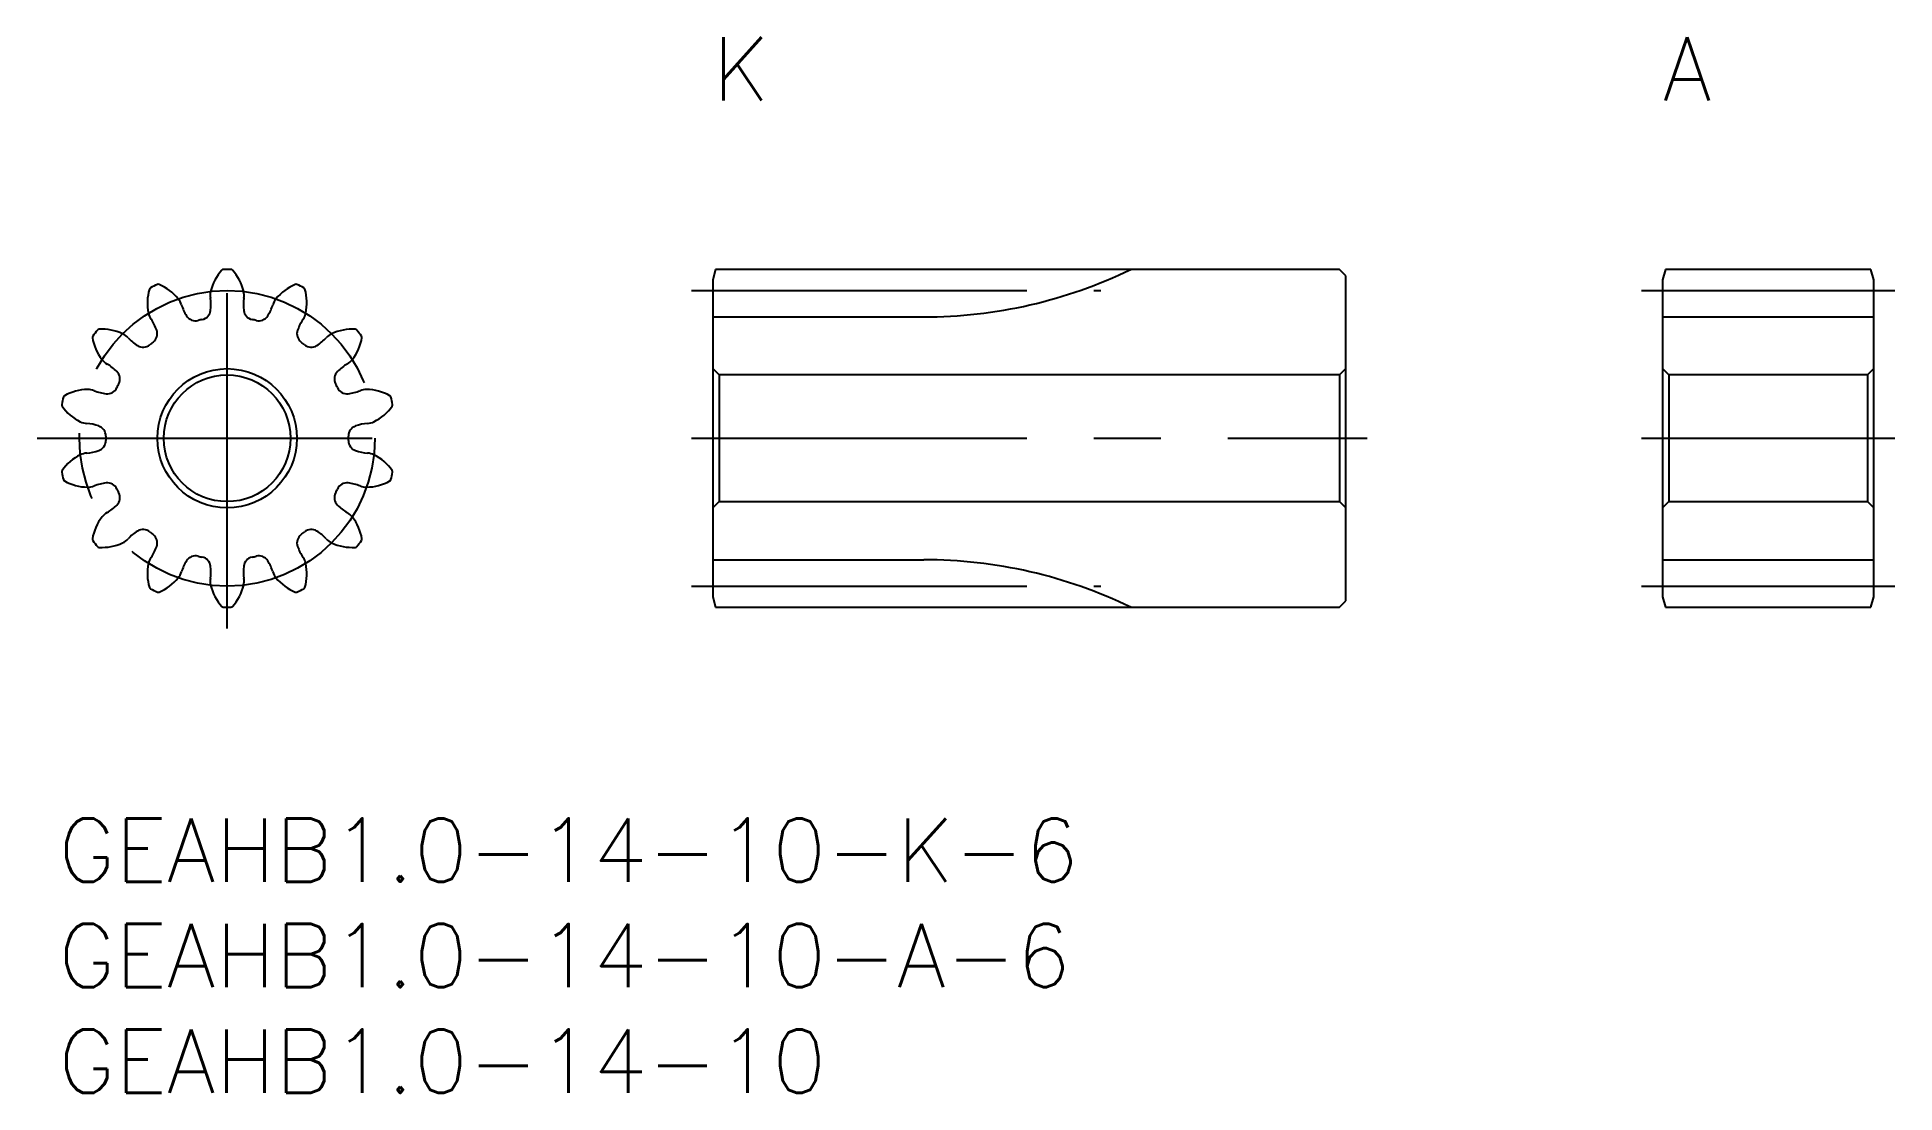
# Model space of a CAD drawing. Extents: x -1 to 87, y -13 to 37.
import ezdxf

# ---------------------------------------------------------------- set-up
doc = ezdxf.new("R2010")
doc.units = 0
doc.header["$LTSCALE"] = 0.5
doc.linetypes.add('CENTER', pattern=[50.8, 31.75, -6.35, 6.35, -6.35])
for name, color, linetype in [('MSM_CENTER', 1, 'CENTER'), ('MSM_CONTINUOUS', 7, 'CONTINUOUS'), ('MSM_PART_NUMBER', 7, 'CONTINUOUS')]:
    doc.layers.add(name, color=color, linetype=linetype)
doc.styles.get("Standard").update_dxf_attribs({"font": 'txt.shx', "height": 1, "bigfont": 'bigfont.shx'})

# ---------------------------------------------------------------- blocks, each defined once
blk = doc.blocks.new('*U3')
at = {"layer": 'MSM_PART_NUMBER'}
blk.add_text('GEAHB1.0-14-10-A-6', height=3, dxfattribs=at).set_placement((0, -8))
blk = doc.blocks.new('*U4')
at = {"layer": 'MSM_PART_NUMBER'}
blk.add_text('GEAHB1.0-14-10-K-6', height=3, dxfattribs=at).set_placement((0, -3))
blk = doc.blocks.new('*U5')
at = {"layer": 'MSM_PART_NUMBER'}
blk.add_text('K', height=3, dxfattribs=at).set_placement((31, 34))
blk = doc.blocks.new('*U6')
at = {"layer": 'MSM_PART_NUMBER'}
blk.add_text('A', height=3, dxfattribs=at).set_placement((76, 34))
blk = doc.blocks.new('*U7')
at = {"layer": 'MSM_PART_NUMBER'}
blk.add_text('GEAHB1.0-14-10', height=3, dxfattribs=at).set_placement((0, -13))

msp = doc.modelspace()

# ---------------------------------------------------------------- linework, layer by layer
at = {"layer": 'MSM_CENTER'}
for p, q in [((8, 9), (8, 27)), ((30, 25), (49.395, 25)), ((75, 25), (87, 25)), ((-1, 18), (17, 18)), ((30, 18), (62, 18)), ((75, 18), (87, 18)), ((30, 11), (49.395, 11)), ((75, 11), (87, 11))]:
    msp.add_line(p, q, dxfattribs=at)
msp.add_circle((8, 18), 7, dxfattribs=at)
at = {"layer": 'MSM_CONTINUOUS'}
for p, q in [((31.134, 26), (31, 25.5)), ((60.7, 26), (31.134, 26)), ((61, 25.7), (60.7, 26)), ((61, 10.3), (61, 25.7)), ((76.134, 26), (76, 25.5)), ((85.866, 26), (76.134, 26)), ((86, 25.5), (85.866, 26)), ((31, 25.5), (31, 10.5)), ((76, 25.5), (76, 10.5)), ((86, 10.5), (86, 25.5)), ((31, 23.75), (41, 23.75)), ((76, 23.75), (86, 23.75)), ((31, 21.3), (31.3, 21)), ((60.7, 21), (61, 21.3)), ((76, 21.3), (76.3, 21)), ((85.7, 21), (86, 21.3)), ((31.3, 21), (31.3, 15)), ((60.7, 21), (31.3, 21)), ((60.7, 21), (60.7, 15)), ((76.3, 21), (76.3, 15)), ((85.7, 21), (76.3, 21)), ((85.7, 21), (85.7, 15)), ((31.3, 15), (31, 14.7)), ((31.3, 15), (60.7, 15)), ((61, 14.7), (60.7, 15)), ((76.3, 15), (76, 14.7)), ((76.3, 15), (85.7, 15)), ((86, 14.7), (85.7, 15)), ((31, 12.25), (41, 12.25)), ((76, 12.25), (86, 12.25)), ((31, 10.5), (31.134, 10)), ((31.134, 10), (60.7, 10)), ((60.7, 10), (61, 10.3)), ((76, 10.5), (76.134, 10)), ((76.134, 10), (85.866, 10)), ((85.866, 10), (86, 10.5))]:
    msp.add_line(p, q, dxfattribs=at)
for radius in [3.3, 3]:
    msp.add_circle((8, 18), radius, dxfattribs=at)
for centre, radius, start, end in [((9.484, 24.408), 2.333, 138.16845, 166.42857), ((7.82, 25.898), 0.1, 91.30308, 138.16845), ((8, 18), 8, 88.69699, 91.30302), ((8.18, 25.898), 0.1, 41.83155, 88.69699), ((6.516, 24.408), 2.333, 13.57143, 41.83155), ((41, 46.25), 22.5, 270, 295.84193), ((6.557, 24.418), 2.333, 163.88273, 192.14286), ((4.411, 25.038), 0.1, 117.01737, 163.88273), ((8, 18), 8, 114.41127, 117.0173), ((4.735, 25.194), 0.1, 67.54584, 114.41127), ((3.882, 23.13), 2.333, 39.28571, 67.54584), ((8, 24.767), 0.806, 166.42852, 188.95421), ((5.076, 24.306), 2.154, 353.44683, 8.95424), ((10.924, 24.306), 2.154, 171.04576, 186.55317), ((8, 24.767), 0.806, 351.04579, 13.57147), ((12.118, 23.13), 2.333, 112.45416, 140.71429), ((11.265, 25.194), 0.1, 65.58873, 112.45416), ((8, 18), 8, 62.9827, 65.58873), ((11.589, 25.038), 0.1, 16.11727, 62.98271), ((9.443, 24.418), 2.333, 347.85715, 16.11727), ((5.064, 24.097), 0.806, 192.14281, 214.6685), ((5.064, 24.097), 0.806, 16.76008, 39.28576), ((7.898, 24.95), 2.154, 196.76004, 212.26746), ((6.5, 24.067), 0.5, 212.26745, 283.88718), ((6.719, 24.117), 0.5, 281.82711, 353.44684), ((9.281, 24.117), 0.5, 186.55316, 258.17289), ((9.5, 24.067), 0.5, 256.11282, 327.73255), ((8.102, 24.95), 2.154, 327.73254, 343.23996), ((10.936, 24.097), 0.806, 140.71424, 163.23992), ((10.936, 24.097), 0.806, 325.3315, 347.85719), ((8, 18), 8, 140.12556, 142.73159), ((1.937, 23.065), 0.1, 93.26012, 140.12556), ((2.064, 20.835), 2.333, 65, 93.26012), ((2.71, 22.219), 0.806, 42.47436, 65.00005), ((2.629, 22.413), 2.154, 19.16112, 34.66853), ((4.192, 22.956), 0.5, 307.54139, 19.16112), ((8, 18), 5.75, 101.82711, 103.88718), ((8, 18), 5.75, 76.11282, 78.17289), ((11.808, 22.956), 0.5, 160.83888, 232.45861), ((13.371, 22.413), 2.154, 145.33147, 160.83888), ((13.29, 22.219), 0.806, 114.99995, 137.52564), ((13.936, 20.835), 2.333, 86.73988, 115), ((14.063, 23.065), 0.1, 39.87444, 86.73988), ((8, 18), 8, 37.26841, 39.87444), ((1.713, 22.784), 0.1, 142.73165, 189.59702), ((3.915, 23.156), 2.333, 189.59702, 217.85714), ((4.893, 24.218), 2.154, 222.47433, 237.98174), ((4.016, 22.816), 0.5, 237.98173, 309.60147), ((8, 18), 5.75, 127.54139, 129.60147), ((8, 18), 5.75, 50.39853, 52.45861), ((11.984, 22.816), 0.5, 230.39853, 302.01826), ((11.107, 24.218), 2.154, 302.01826, 317.52567), ((12.085, 23.156), 2.333, 322.14286, 350.40298), ((14.287, 22.784), 0.1, 350.40298, 37.26843), ((2.71, 22.219), 0.806, 217.8571, 240.38278), ((1.247, 19.646), 2.154, 44.8754, 60.38281), ((2.419, 20.813), 0.5, 333.25568, 44.87541), ((13.581, 20.813), 0.5, 135.12459, 206.74432), ((14.753, 19.646), 2.154, 119.61719, 135.1246), ((13.29, 22.219), 0.806, 299.61722, 322.14291), ((1.422, 17.979), 2.333, 90.71429, 118.97441), ((1.403, 19.506), 0.806, 68.18865, 90.71433), ((2.503, 22.254), 2.154, 248.18861, 263.69603), ((2.321, 20.61), 0.5, 263.69602, 335.31575), ((8, 18), 5.75, 153.25568, 155.31575), ((8, 18), 5.75, 24.68425, 26.74432), ((13.679, 20.61), 0.5, 204.68425, 276.30398), ((13.497, 22.254), 2.154, 276.30397, 291.81139), ((14.597, 19.506), 0.806, 89.28567, 111.81135), ((14.578, 17.979), 2.333, 61.02559, 89.28571), ((0.26, 19.582), 0.1, 168.44594, 215.31131), ((8, 18), 8, 165.83984, 168.44587), ((2.083, 20.873), 2.333, 215.31131, 243.57143), ((0.34, 19.933), 0.1, 118.97441, 165.83985), ((13.917, 20.873), 2.333, 296.42857, 324.68869), ((15.66, 19.933), 0.1, 14.16023, 61.02559), ((8, 18), 8, 11.55413, 14.16016), ((15.74, 19.582), 0.1, 324.68869, 11.55414), ((1.403, 19.506), 0.806, 243.57138, 266.09707), ((1.201, 16.553), 2.154, 70.58969, 86.0971), ((1.751, 18.112), 0.5, 358.96996, 70.5897), ((14.249, 18.112), 0.5, 109.4103, 181.03004), ((14.799, 16.553), 2.154, 93.9029, 109.41031), ((14.597, 19.506), 0.806, 273.90293, 296.42862), ((1.751, 17.888), 0.5, 289.4103, 1.03004), ((8, 18), 5.75, 178.96996, 181.03004), ((8, 18), 5.75, 358.96996, 1.03004), ((14.249, 17.888), 0.5, 178.96996, 250.58969), ((2.083, 15.127), 2.333, 116.42857, 144.68869), ((1.403, 16.494), 0.806, 93.90293, 116.42862), ((1.201, 19.447), 2.154, 273.9029, 289.41031), ((14.799, 19.447), 2.154, 250.58969, 266.0971), ((14.597, 16.494), 0.806, 63.57138, 86.09707), ((13.917, 15.127), 2.333, 35.31131, 63.57143), ((0.26, 16.418), 0.1, 144.68869, 191.55413), ((8, 18), 8, 191.55413, 194.16016), ((0.34, 16.067), 0.1, 194.16023, 241.02559), ((1.422, 18.021), 2.333, 241.02559, 269.28571), ((2.503, 13.746), 2.154, 96.30397, 111.81139), ((2.321, 15.39), 0.5, 24.68425, 96.30398), ((13.679, 15.39), 0.5, 83.69602, 155.31575), ((13.497, 13.746), 2.154, 68.18861, 83.69603), ((14.578, 18.021), 2.333, 270.71429, 298.97441), ((15.66, 16.067), 0.1, 298.97441, 345.83985), ((8, 18), 8, 345.83984, 348.44587), ((15.74, 16.418), 0.1, 348.44594, 35.31131), ((1.403, 16.494), 0.806, 269.28567, 291.81135), ((2.419, 15.187), 0.5, 315.12459, 26.74432), ((8, 18), 5.75, 204.68425, 206.74432), ((13.581, 15.187), 0.5, 153.25568, 224.87541), ((8, 18), 5.75, 333.25568, 335.31575), ((14.597, 16.494), 0.806, 248.18865, 270.71434), ((3.915, 12.844), 2.333, 142.14286, 170.40298), ((2.71, 13.781), 0.806, 119.61722, 142.14291), ((1.247, 16.354), 2.154, 299.61719, 315.1246), ((14.753, 16.354), 2.154, 224.8754, 240.38281), ((13.29, 13.781), 0.806, 37.8571, 60.38278), ((12.085, 12.844), 2.333, 9.59702, 37.85714), ((1.713, 13.216), 0.1, 170.40298, 217.26841), ((2.71, 13.781), 0.806, 294.99995, 317.52564), ((4.893, 11.782), 2.154, 122.01826, 137.52567), ((4.016, 13.184), 0.5, 50.39853, 122.01827), ((8, 18), 5.75, 230.39853, 232.45861), ((4.192, 13.044), 0.5, 340.83888, 52.45861), ((11.808, 13.044), 0.5, 127.54139, 199.16112), ((8, 18), 5.75, 307.54139, 309.60147), ((11.984, 13.184), 0.5, 57.98173, 129.60147), ((11.107, 11.782), 2.154, 42.47433, 57.98174), ((13.29, 13.781), 0.806, 222.47436, 245.00005), ((14.287, 13.216), 0.1, 322.73165, 9.59702), ((8, 18), 8, 217.26841, 219.87444), ((1.937, 12.935), 0.1, 219.87444, 266.73988), ((2.064, 15.165), 2.333, 266.73988, 295), ((5.064, 11.903), 0.806, 145.3315, 167.85719), ((2.629, 13.587), 2.154, 325.33147, 340.83888), ((6.5, 11.933), 0.5, 76.11282, 147.73255), ((8, 18), 5.75, 256.11282, 258.17289), ((6.719, 11.883), 0.5, 6.55316, 78.17289), ((9.281, 11.883), 0.5, 101.82711, 173.44684), ((8, 18), 5.75, 281.82711, 283.88718), ((9.5, 11.933), 0.5, 32.26745, 103.88718), ((13.371, 13.587), 2.154, 199.16112, 214.66853), ((10.936, 11.903), 0.806, 12.14281, 34.6685), ((13.936, 15.165), 2.333, 245, 273.26012), ((14.063, 12.935), 0.1, 273.26012, 320.12557), ((8, 18), 8, 320.12556, 322.73159), ((6.557, 11.582), 2.333, 167.85714, 196.11727), ((5.064, 11.903), 0.806, 320.71424, 343.23992), ((7.898, 11.05), 2.154, 147.73254, 163.23996), ((5.076, 11.694), 2.154, 351.04576, 6.55317), ((10.924, 11.694), 2.154, 173.44683, 188.95424), ((8.102, 11.05), 2.154, 16.76004, 32.26746), ((10.936, 11.903), 0.806, 196.76008, 219.28576), ((9.443, 11.582), 2.333, 343.88273, 12.14286), ((41, -10.25), 22.5, 64.15807, 90), ((4.411, 10.962), 0.1, 196.11727, 242.9827), ((8, 18), 8, 242.9827, 245.58873), ((4.735, 10.806), 0.1, 245.58873, 292.45416), ((3.882, 12.87), 2.333, 292.45416, 320.71429), ((8, 11.233), 0.806, 171.04579, 193.57148), ((9.484, 11.592), 2.333, 193.57143, 221.83155), ((6.516, 11.592), 2.333, 318.16845, 346.42857), ((8, 11.233), 0.806, 346.42853, 8.95421), ((12.118, 12.87), 2.333, 219.28572, 247.54584), ((11.265, 10.806), 0.1, 247.54584, 294.41128), ((8, 18), 8, 294.41127, 297.0173), ((11.589, 10.962), 0.1, 297.01737, 343.88273), ((7.82, 10.102), 0.1, 221.83155, 268.69698), ((8, 18), 8, 268.69699, 271.30302), ((8.18, 10.102), 0.1, 271.30308, 318.16845)]:
    msp.add_arc(centre, radius, start, end, dxfattribs=at)

# ---------------------------------------------------------------- block references
for name in ['*U5', '*U6', '*U4', '*U3', '*U7']:
    msp.add_blockref(name, (0, 0), dxfattribs=at)

doc.saveas('drawing.dxf')
